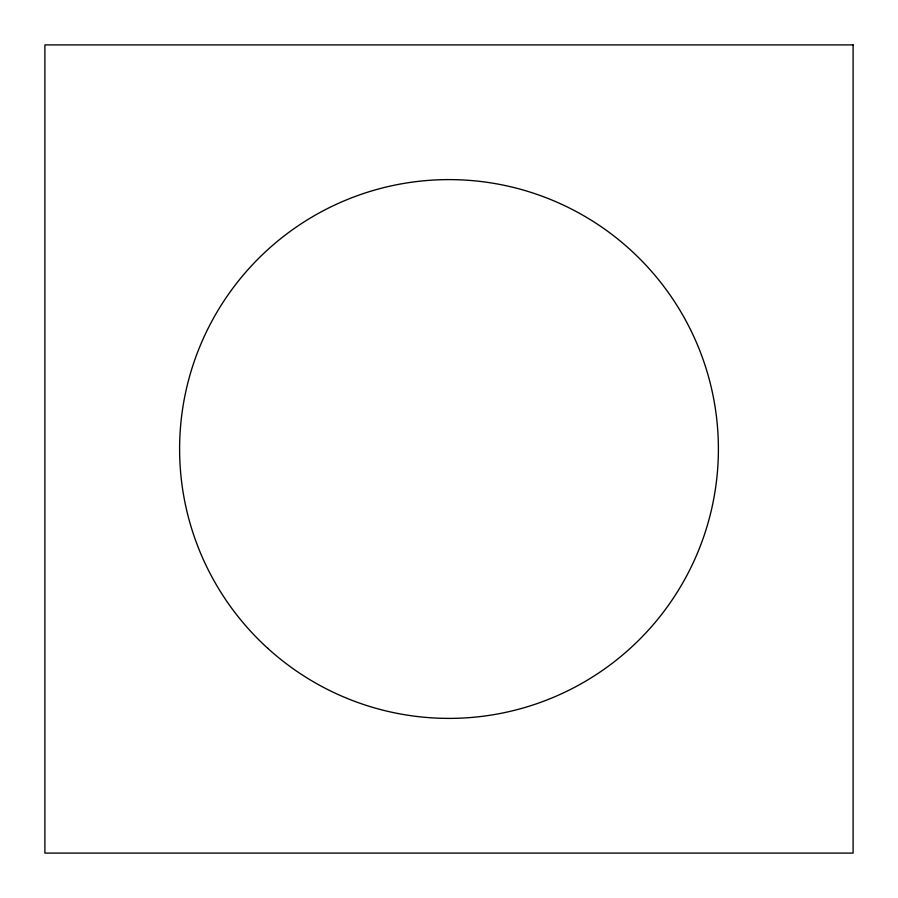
<?xml version="1.0" encoding="UTF-8"?>
<svg xmlns="http://www.w3.org/2000/svg" width="898" height="898" viewBox="0 0 898 898"><rect width="100%" height="100%" fill="white"/><g stroke="black" fill="none" stroke-linecap="round" stroke-linejoin="round"><path stroke-width="1.35" d="M853.1 44.9L44.9 44.9L44.9 853.1L853.1 853.1L853.1 44.9M267.817 648.367A269.4 269.4 0 0 0 712.249 506.225A269.4 269.4 0 0 0 366.934 192.408A269.4 269.4 0 0 0 267.817 648.367"/></g></svg>
